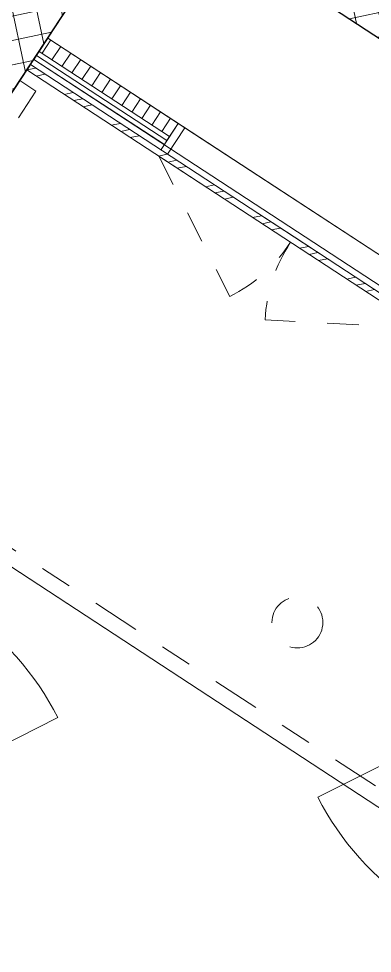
# Model space of a CAD drawing. Header units: metres. Extents: x 2696278.3 to 2696314, y 1245153.2 to 1245192.4.
# Drawn here: x 2696293.986 to 2696295.097, y 1245164.854 to 1245167.794 of the extents above; entities that cross this region are included whole.
import ezdxf

# ---------------------------------------------------------------- set-up
doc = ezdxf.new("R2010")
doc.units = ezdxf.units.M
doc.set_wipeout_variables(frame=1)
for name, pattern in [('000_hbf_Strichpunkt 3_1_1mm Achsen', [0.25, 0.15, -0.05, 0, -0.05]), ('Strich 1 für MST 1_100', [0.075, 0.05, -0.025]), ('Wipeout_Contour', [10000, 0, -10000])]:
    doc.linetypes.add(name, pattern=pattern)
for name, color, linetype in [('0 Schichttrennlinien', 7, 'Continuous'), ('010 Türen', 7, 'Continuous'), ('0_C22_Innenwandkonstruktion.3D', 7, 'Continuous'), ('0_C22_Innenwandkonstruktion.3D Bauteilschraffuren', 7, 'Continuous'), ('0_C22_Innenwandkonstruktion.3D Schichttrennlinien', 7, 'Continuous'), ('0_G20_Bodenbelag.3D', 7, 'Continuous'), ('1_M01_Achsen.V', 7, 'Continuous'), ('1_R01_Raumstempel.V Kontur', 7, 'Continuous')]:
    doc.layers.add(name, color=color, linetype=linetype)
pattern_1 = [(56.8, (2696295.289407, 1245171.756836), (-0.03137866, 0.02053362), [])]

msp = doc.modelspace()

# ---------------------------------------------------------------- hatches: boundary and pattern name
at = {"layer": '0_C22_Innenwandkonstruktion.3D Bauteilschraffuren', "linetype": 'Continuous', "lineweight": 0, "true_color": 0xffffff}
h = msp.add_hatch(dxfattribs=at)
h.set_pattern_fill('DÄMMSTOFF__ALLGEMEIN_VER_31', angle=-33.2, style=0, pattern_type=2)
h.set_pattern_definition(pattern_1)
h.paths.add_polyline_path([(2696294.4259, 1245167.3619), (2696294.8401, 1245167.0909), (2696294.851, 1245167.1076), (2696294.4368, 1245167.3786)])
h = msp.add_hatch(dxfattribs=at)
h.set_pattern_fill('DÄMMSTOFF__ALLGEMEIN_VER_31', angle=-33.2, style=0, pattern_type=2)
h.set_pattern_definition(pattern_1)
h.paths.add_polyline_path([(2696294.8401, 1245167.0909), (2696295.2543, 1245166.8198), (2696295.2652, 1245166.8365), (2696294.851, 1245167.1076)])

# ---------------------------------------------------------------- linework, layer by layer
at = {"layer": '0 Schichttrennlinien', "color": 7, "linetype": '000_hbf_Strichpunkt 3_1_1mm Achsen', "lineweight": 13}
msp.add_circle((2696294.8616, 1245165.8949), 0.08, dxfattribs=at)
at = {"layer": '010 Türen', "color": 7, "linetype": 'Continuous', "lineweight": 13}
for p, q in [((2696294.4259, 1245167.3619), (2696294.4217, 1245167.3646)), ((2696294.4368, 1245167.3786), (2696294.4259, 1245167.3619)), ((2696294.4259, 1245167.3619), (2696294.4368, 1245167.3786)), ((2696294.4536, 1245167.3677), (2696294.4368, 1245167.3786)), ((2696294.4368, 1245167.3786), (2696294.851, 1245167.1076)), ((2696294.8401, 1245167.0909), (2696294.4259, 1245167.3619)), ((2696294.851, 1245167.1076), (2696294.8401, 1245167.0909)), ((2696294.8401, 1245167.0909), (2696294.851, 1245167.1076)), ((2696294.851, 1245167.1076), (2696295.2652, 1245166.8365)), ((2696295.2543, 1245166.8198), (2696294.8401, 1245167.0909)), ((2696295.7153, 1245165.7437), (2696294.9262, 1245165.3451)), ((2696293.32, 1245165.1971), (2696294.109, 1245165.5956))]:
    msp.add_line(p, q, dxfattribs=at)
at = {"layer": '010 Türen', "color": 7, "linetype": 'Strich 1 für MST 1_100', "lineweight": 5}
for p, q in [((2696294.4259, 1245167.3619), (2696294.6491, 1245166.9201)), ((2696295.2543, 1245166.8198), (2696294.76, 1245166.8474))]:
    msp.add_line(p, q, dxfattribs=at)
for centre, start, end in [((2696294.4259, 1245167.3619), 296.8, 326.8), ((2696295.2543, 1245166.8198), 146.8, 176.8)]:
    msp.add_arc(centre, 0.495, start, end, dxfattribs=at)
at = {"layer": '010 Türen', "color": 7, "linetype": 'Continuous', "lineweight": 13}
for centre, start, end in [((2696293.32, 1245165.1971), 26.8, 56.8), ((2696295.7153, 1245165.7437), 206.8, 236.8)]:
    msp.add_arc(centre, 0.884, start, end, dxfattribs=at)
at = {"layer": '0_G20_Bodenbelag.3D', "color": 255, "linetype": 'Wipeout_Contour', "lineweight": 18, "flags": 128}
msp.add_lwpolyline([(2696291.8493, 1245162.977), (2696293.8999, 1245166.1107), (2696293.2807, 1245166.5159), (2696294.0336, 1245167.6664), (2696295.5816, 1245166.6534), (2696295.9375, 1245167.1973), (2696296.4605, 1245166.8551), (2696295.6939, 1245165.6836), (2696295.119, 1245164.805), (2696297.1665, 1245163.4651), (2696295.4143, 1245160.7875), (2696297.1113, 1245159.677), (2696295.1729, 1245156.7149), (2696288.5834, 1245161.0269), (2696290.456, 1245163.8887)], close=True, dxfattribs=at)
at = {"layer": '1_R01_Raumstempel.V Kontur', "color": 21, "linetype": 'Continuous', "lineweight": 0, "true_color": 0xffa8a8, "flags": 128}
for points in [[(2696294.0336, 1245167.6664), (2696293.2809, 1245166.5161), (2696295.3513, 1245165.16), (2696295.672, 1245165.6501), (2696296.4605, 1245166.8551), (2696295.9375, 1245167.1973), (2696295.5816, 1245166.6534)], [(2696291.8493, 1245162.977), (2696290.456, 1245163.8887), (2696290.1115, 1245163.3621), (2696292.0068, 1245162.1219), (2696292.418, 1245162.7504), (2696295.4143, 1245160.7875), (2696297.1665, 1245163.4651), (2696295.119, 1245164.805), (2696295.1847, 1245164.9054), (2696295.3511, 1245165.1598), (2696293.8999, 1245166.1107)]]:
    msp.add_lwpolyline(points, close=True, dxfattribs=at)

# ---------------------------------------------------------------- next in the draw order: wipeouts: each hides what was drawn before it
at = {"color": 254, "linetype": 'Wipeout_Contour', "lineweight": 0, "ltscale": 17.559547}
msp.add_wipeout([(2696294.0336, 1245167.6664), (2696294.4436, 1245167.3981), (2696294.4518, 1245167.4107), (2696294.0418, 1245167.679)], dxfattribs=at).dxf.layer = '0_C22_Innenwandkonstruktion.3D Bauteilschraffuren'

# ---------------------------------------------------------------- next in the draw order: wipeouts: each hides what was drawn before it
at = {"color": 254, "linetype": 'Wipeout_Contour', "lineweight": 0, "ltscale": 17.503558}
msp.add_wipeout([(2696294.46, 1245167.4232), (2696294.05, 1245167.6915), (2696294.0418, 1245167.679), (2696294.4518, 1245167.4107)], dxfattribs=at).dxf.layer = '0_C22_Innenwandkonstruktion.3D Bauteilschraffuren'

# ---------------------------------------------------------------- next in the draw order: wipeouts: each hides what was drawn before it
at = {"color": 254, "linetype": 'Wipeout_Contour', "lineweight": 0, "ltscale": 17.384962}
msp.add_wipeout([(2696294.05, 1245167.6915), (2696294.46, 1245167.4232), (2696294.4874, 1245167.465), (2696294.0774, 1245167.7333)], dxfattribs=at).dxf.layer = '0_C22_Innenwandkonstruktion.3D Bauteilschraffuren'

# ---------------------------------------------------------------- next in the draw order: hatches: boundary and pattern name
at = {"layer": '0_C22_Innenwandkonstruktion.3D Bauteilschraffuren', "linetype": 'Continuous', "lineweight": 0, "true_color": 0x000000}
h = msp.add_hatch(dxfattribs=at)
h.set_pattern_fill('DÄMMSTOFF__ALLGEMEIN_VER_31', color=18, angle=-33.2, style=0, pattern_type=2)
h.set_pattern_definition([(236.8, (2696295.289407, 1245171.756836), (0.03137866, -0.02053362), [])])
h.paths.add_polyline_path([(2696294.05, 1245167.6915), (2696294.46, 1245167.4232), (2696294.4874, 1245167.465), (2696294.0774, 1245167.7333)])

# ---------------------------------------------------------------- next in the draw order: linework, layer by layer
at = {"layer": '010 Türen', "color": 7, "linetype": 'Continuous', "lineweight": 13}
for p, q in [((2696294.4217, 1245167.3646), (2696294.4874, 1245167.465)), ((2696294.46, 1245167.4232), (2696294.4874, 1245167.465)), ((2696294.46, 1245167.4232), (2696294.4874, 1245167.465)), ((2696294.4874, 1245167.465), (2696295.3242, 1245166.9175)), ((2696294.4874, 1245167.465), (2696294.5083, 1245167.4514)), ((2696294.4518, 1245167.4107), (2696294.46, 1245167.4232)), ((2696294.4518, 1245167.4107), (2696294.46, 1245167.4232)), ((2696294.5083, 1245167.4514), (2696294.4536, 1245167.3677)), ((2696294.4436, 1245167.3981), (2696294.4518, 1245167.4107)), ((2696294.4436, 1245167.3981), (2696294.4518, 1245167.4107))]:
    msp.add_line(p, q, dxfattribs=at)
at = {"layer": '0_C22_Innenwandkonstruktion.3D', "color": 7, "linetype": 'Continuous', "lineweight": 13}
for p, q in [((2696294.46, 1245167.4232), (2696294.4874, 1245167.465)), ((2696294.4518, 1245167.4107), (2696294.46, 1245167.4232)), ((2696294.4436, 1245167.3981), (2696294.4518, 1245167.4107))]:
    msp.add_line(p, q, dxfattribs=at)
at = {"layer": '0_C22_Innenwandkonstruktion.3D', "color": 7, "linetype": 'Continuous', "lineweight": 13, "flags": 128}
for points in [[(2696294.0774, 1245167.7333), (2696294.05, 1245167.6915)], [(2696294.4874, 1245167.465), (2696294.0774, 1245167.7333)], [(2696294.05, 1245167.6915), (2696294.0418, 1245167.679)], [(2696294.0418, 1245167.679), (2696294.0336, 1245167.6664)], [(2696294.0336, 1245167.6664), (2696294.4436, 1245167.3981)]]:
    msp.add_lwpolyline(points, dxfattribs=at)
at = {"layer": '0_C22_Innenwandkonstruktion.3D Schichttrennlinien', "color": 7, "linetype": 'Continuous', "lineweight": 5}
for p, q in [((2696294.05, 1245167.6915), (2696294.46, 1245167.4232)), ((2696294.0418, 1245167.679), (2696294.4518, 1245167.4107))]:
    msp.add_line(p, q, dxfattribs=at)
at = {"layer": '1_R01_Raumstempel.V Kontur', "color": 151, "linetype": 'Continuous', "lineweight": 0, "true_color": 0xa8c0ff, "flags": 128}
msp.add_lwpolyline([(2696295.5585, 1245166.7642), (2696295.8706, 1245167.2411), (2696294.3895, 1245168.2103), (2696294.0774, 1245167.7333)], close=True, dxfattribs=at)

# ---------------------------------------------------------------- next in the draw order: wipeouts: each hides what was drawn before it
at = {"color": 254, "linetype": 'Wipeout_Contour', "lineweight": 0, "ltscale": 19.984907}
msp.add_wipeout([(2696296.0936, 1245166.2945), (2696294.0226, 1245167.6497), (2696294.0117, 1245167.6329), (2696296.0827, 1245166.2777)], dxfattribs=at).dxf.layer = '0_C22_Innenwandkonstruktion.3D Bauteilschraffuren'

# ---------------------------------------------------------------- next in the draw order: hatches: boundary and pattern name
at = {"layer": '0_C22_Innenwandkonstruktion.3D Bauteilschraffuren', "linetype": 'Continuous', "lineweight": 0, "true_color": 0x000000}
h = msp.add_hatch(dxfattribs=at)
h.set_pattern_fill('HOLZWERKSTOFF_0001', color=18, angle=-33.2, style=0, pattern_type=2)
h.set_pattern_definition([(191.8, (2696295.28941, 1245171.75684), (-0.025562, 0.1223584), []), (191.8, (2696295.29452, 1245171.73236), (-0.025562, 0.1223584), []), (191.8, (2696295.29963, 1245171.70789), (-0.025562, 0.1223584), [])])
h.paths.add_polyline_path([(2696296.0936, 1245166.2945), (2696294.0226, 1245167.6497), (2696294.0117, 1245167.6329), (2696296.0827, 1245166.2777)])

# ---------------------------------------------------------------- next in the draw order: linework, layer by layer
at = {"layer": '0_C22_Innenwandkonstruktion.3D', "color": 7, "linetype": 'Continuous', "lineweight": 18, "flags": 128}
for points in [[(2696294.0226, 1245167.6497), (2696294.0117, 1245167.6329)], [(2696294.0117, 1245167.6329), (2696296.0827, 1245166.2777)], [(2696296.0936, 1245166.2945), (2696294.0226, 1245167.6497)]]:
    msp.add_lwpolyline(points, dxfattribs=at)

# ---------------------------------------------------------------- next in the draw order: wipeouts: each hides what was drawn before it
at = {"color": 254, "linetype": 'Wipeout_Contour', "lineweight": 0, "ltscale": 16.245255}
msp.add_wipeout([(2696294.3895, 1245168.2103), (2696294.1803, 1245168.3472), (2696293.7368, 1245167.6694), (2696293.946, 1245167.5325)], dxfattribs=at).dxf.layer = '0_C22_Innenwandkonstruktion.3D Bauteilschraffuren'

# ---------------------------------------------------------------- next in the draw order: hatches: boundary and pattern name
at = {"layer": '0_C22_Innenwandkonstruktion.3D Bauteilschraffuren', "linetype": 'Continuous', "lineweight": 0, "true_color": 0x000000}
h = msp.add_hatch(dxfattribs=at)
h.set_pattern_fill('BETON_0001', color=18, angle=-33.2, style=0, pattern_type=2)
h.set_pattern_definition([(281.8, (2696295.28941, 1245171.756836), (0.073415, 0.0153372), []), (11.8, (2696295.28941, 1245171.756836), (-0.0153372, 0.073415), [])])
h.paths.add_polyline_path([(2696294.3895, 1245168.2103), (2696294.1803, 1245168.3472), (2696293.7368, 1245167.6694), (2696293.946, 1245167.5325)])

# ---------------------------------------------------------------- next in the draw order: linework, layer by layer
at = {"layer": '010 Türen', "color": 7, "linetype": 'Continuous', "lineweight": 13}
for p, q in [((2696293.9898, 1245167.5995), (2696293.935, 1245167.5158)), ((2696294.04, 1245167.5666), (2696293.9898, 1245167.5995)), ((2696293.9852, 1245167.4829), (2696294.04, 1245167.5666))]:
    msp.add_line(p, q, dxfattribs=at)
at = {"layer": '0_C22_Innenwandkonstruktion.3D', "color": 7, "linetype": 'Continuous', "lineweight": 25, "flags": 128}
msp.add_lwpolyline([(2696293.946, 1245167.5325), (2696294.3895, 1245168.2103)], dxfattribs=at)

# ---------------------------------------------------------------- next in the draw order: wipeouts: each hides what was drawn before it
at = {"color": 254, "linetype": 'Wipeout_Contour', "lineweight": 0, "ltscale": 17.049341}
msp.add_wipeout([(2696296.4091, 1245167.1875), (2696294.5264, 1245168.4195), (2696294.3895, 1245168.2103), (2696296.2722, 1245166.9783)], dxfattribs=at).dxf.layer = '0_C22_Innenwandkonstruktion.3D Bauteilschraffuren'

# ---------------------------------------------------------------- next in the draw order: hatches: boundary and pattern name
at = {"layer": '0_C22_Innenwandkonstruktion.3D Bauteilschraffuren', "linetype": 'Continuous', "lineweight": 0, "true_color": 0x000000}
h = msp.add_hatch(dxfattribs=at)
h.set_pattern_fill('BETON_0001', color=18, angle=-33.2, style=0, pattern_type=2)
h.set_pattern_definition([(11.8, (2696295.28941, 1245171.756836), (-0.0153372, 0.073415), []), (101.8, (2696295.28941, 1245171.756836), (0.073415, 0.0153372), [])])
h.paths.add_polyline_path([(2696296.4091, 1245167.1875), (2696294.5264, 1245168.4195), (2696294.3895, 1245168.2103), (2696296.2722, 1245166.9783)])

# ---------------------------------------------------------------- next in the draw order: linework, layer by layer
at = {"layer": '0_C22_Innenwandkonstruktion.3D', "color": 7, "linetype": 'Continuous', "lineweight": 25, "flags": 128}
msp.add_lwpolyline([(2696294.3895, 1245168.2103), (2696296.2722, 1245166.9783)], dxfattribs=at)
at = {"layer": '1_M01_Achsen.V', "color": 7, "linetype": '000_hbf_Strichpunkt 3_1_1mm Achsen', "lineweight": 13}
msp.add_line((2696300.3787, 1245161.9308), (2696284.4802, 1245172.3345), dxfattribs=at)
msp.add_line((2696300.3787, 1245161.9308), (2696284.4802, 1245172.3345), dxfattribs=at)

doc.saveas('drawing.dxf')
